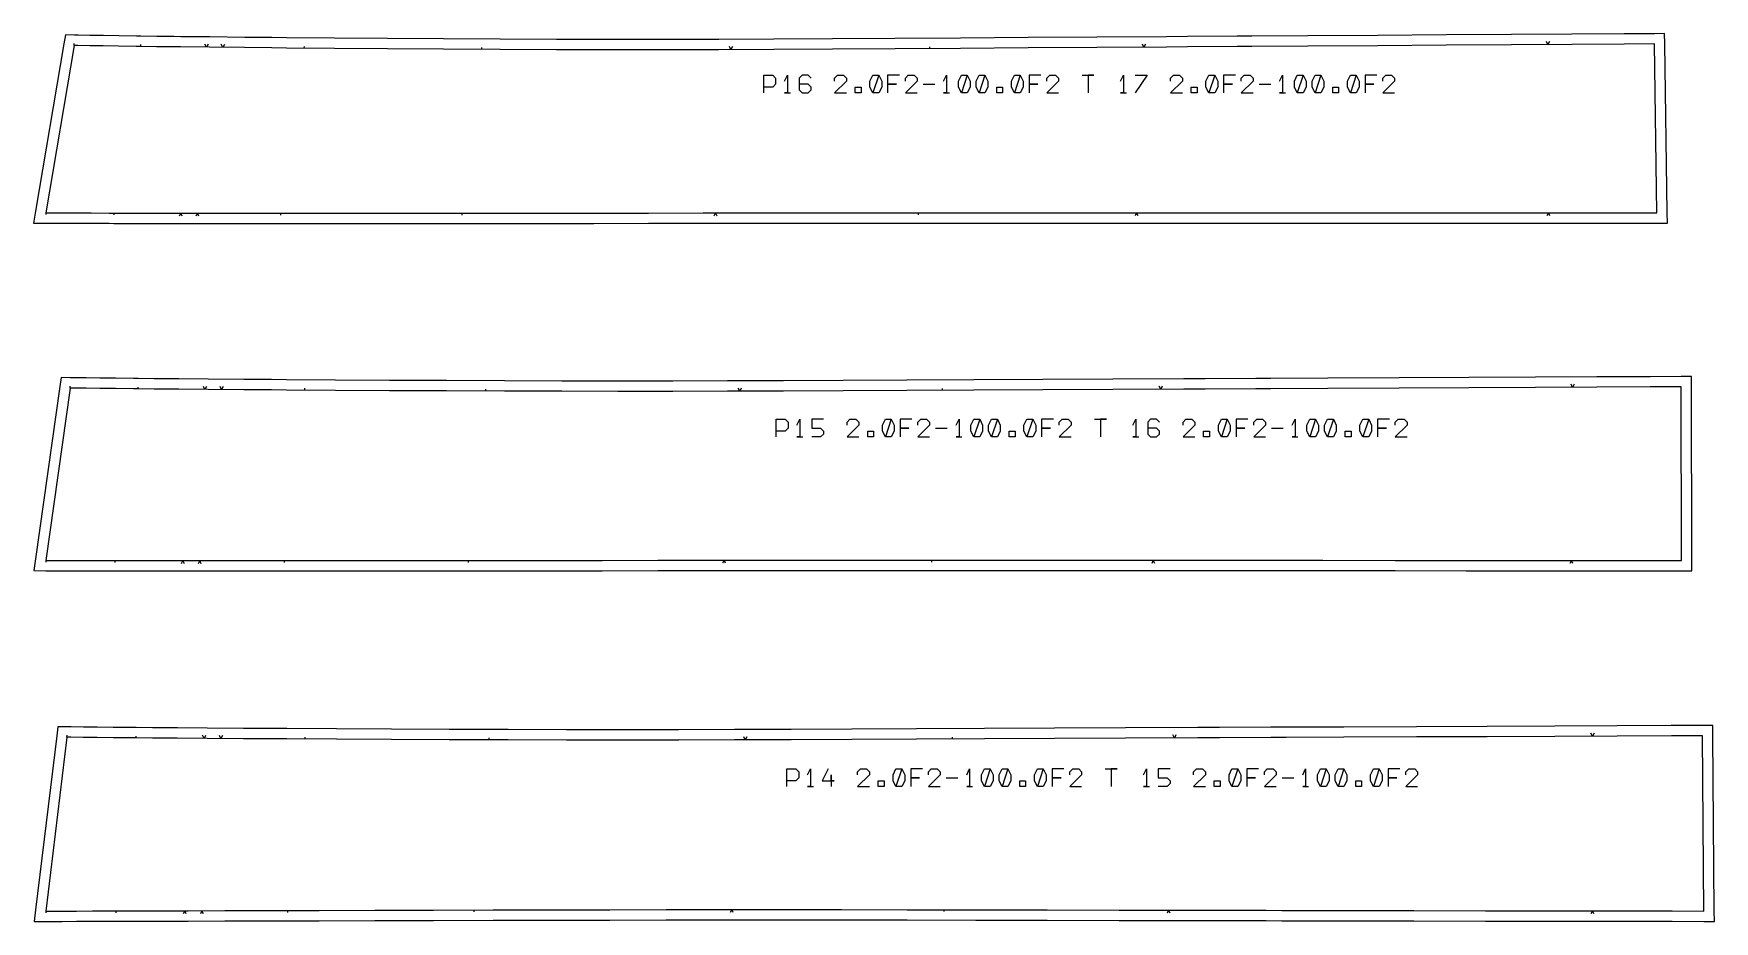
# Model space of a CAD drawing. Header units: metres. Extents: x -12 to 17699, y -154 to 17579.
# Drawn here: x 15972 to 17602, y 6793 to 7653 of the extents above; entities that cross this region are included whole.
import ezdxf

# ---------------------------------------------------------------- set-up
doc = ezdxf.new("R2010")
doc.units = ezdxf.units.M

msp = doc.modelspace()

# ---------------------------------------------------------------- linework, layer by layer
at = {"layer": 'Marge'}
for points in [[(15983.961, 7469.641), (15987.641, 7469.609), (15999.549, 7469.556), (16012.925, 7469.523), (16028.066, 7469.485), (16045.417, 7469.431), (16049.96, 7469.419), (16065.567, 7469.378), (16082.576, 7469.352), (16089.37, 7469.341), (16117.971, 7469.313), (16152.61, 7469.279), (16179.428, 7469.215), (16193.946, 7469.202), (16241.44, 7469.179), (16293.802, 7469.177), (16349.086, 7469.197), (16405.28, 7469.237), (16460.897, 7469.294), (16515.18, 7469.364), (16568.366, 7469.44), (16621.322, 7469.511), (16675.666, 7469.565), (16733.501, 7469.594), (16795.381, 7469.609), (16860.165, 7469.609), (16927.067, 7469.598), (16994.959, 7469.59), (17063.819, 7469.593), (17084.517, 7469.595), (17133.519, 7469.6), (17148.11, 7469.6), (17203.335, 7469.606), (17272.613, 7469.608), (17340.192, 7469.609), (17404.734, 7469.617), (17464.214, 7469.629), (17516.022, 7469.637), (17545.869, 7469.641), (17556.016, 7469.642), (17555.867, 7479.788), (17553.464, 7643.428), (17553.318, 7653.342), (17543.402, 7653.281), (17514.125, 7653.098), (17463.305, 7652.785), (17404.959, 7652.43), (17341.647, 7652.038), (17275.358, 7651.616), (17207.401, 7651.185), (17153.23, 7650.848), (17138.919, 7650.757), (17090.851, 7650.46), (17070.547, 7650.335), (17003, 7649.913), (16936.402, 7649.477), (16870.778, 7649.044), (16807.232, 7648.643), (16746.535, 7648.282), (16689.811, 7647.978), (16636.519, 7647.759), (16584.593, 7647.645), (16532.443, 7647.632), (16479.216, 7647.726), (16424.68, 7647.917), (16369.577, 7648.192), (16315.369, 7648.539), (16264.026, 7648.934), (16217.458, 7649.357), (16203.217, 7649.502), (16176.905, 7649.729), (16142.931, 7650.084), (16114.897, 7650.377), (16108.233, 7650.457), (16091.586, 7650.655), (16076.28, 7650.875), (16071.839, 7650.939), (16054.802, 7651.203), (16039.951, 7651.413), (16026.892, 7651.596), (16015.334, 7651.806), (16011.726, 7651.9), (16003.052, 7652.125), (16001.606, 7643.569), (15974.188, 7481.306), (15972.234, 7469.743)], [(15983.985, 7132.659), (15987.721, 7132.635), (15999.802, 7132.6), (16013.378, 7132.582), (16028.749, 7132.561), (16046.367, 7132.528), (16050.978, 7132.522), (16066.823, 7132.499), (16084.089, 7132.488), (16090.987, 7132.484), (16120.023, 7132.478), (16155.19, 7132.471), (16182.418, 7132.427), (16197.158, 7132.425), (16245.375, 7132.434), (16298.535, 7132.462), (16354.661, 7132.507), (16411.711, 7132.567), (16468.175, 7132.638), (16523.286, 7132.714), (16577.281, 7132.79), (16631.044, 7132.853), (16686.216, 7132.893), (16744.933, 7132.904), (16807.757, 7132.897), (16873.529, 7132.875), (16941.451, 7132.838), (17010.38, 7132.805), (17080.29, 7132.784), (17101.304, 7132.778), (17151.054, 7132.766), (17165.867, 7132.761), (17221.935, 7132.747), (17292.27, 7132.724), (17360.88, 7132.7), (17426.406, 7132.685), (17486.795, 7132.676), (17539.393, 7132.666), (17569.695, 7132.659), (17579.719, 7132.657), (17579.697, 7142.681), (17579.327, 7310.938), (17579.305, 7320.963), (17569.28, 7320.916), (17539.434, 7320.776), (17487.627, 7320.534), (17428.147, 7320.259), (17363.606, 7319.957), (17296.029, 7319.631), (17226.752, 7319.299), (17171.529, 7319.038), (17156.939, 7318.968), (17107.937, 7318.736), (17087.239, 7318.639), (17018.381, 7318.31), (16950.49, 7317.974), (16883.59, 7317.639), (16818.808, 7317.327), (16756.93, 7317.045), (16699.1, 7316.805), (16644.767, 7316.627), (16591.826, 7316.528), (16538.657, 7316.506), (16484.39, 7316.567), (16428.788, 7316.704), (16372.61, 7316.907), (16317.342, 7317.168), (16264.996, 7317.47), (16217.516, 7317.795), (16202.999, 7317.907), (16176.173, 7318.073), (16141.536, 7318.348), (16112.953, 7318.575), (16106.159, 7318.637), (16089.181, 7318.791), (16073.576, 7318.965), (16069.046, 7319.015), (16051.68, 7319.223), (16036.539, 7319.389), (16023.215, 7319.533), (16011.415, 7319.699), (16007.737, 7319.775), (15998.864, 7319.957), (15997.629, 7311.168), (15974.146, 7144.05), (15972.555, 7132.731)], [(15984.044, 6792.743), (15987.831, 6792.741), (16000.064, 6792.76), (16013.819, 6792.791), (16029.403, 6792.825), (16047.267, 6792.861), (16051.94, 6792.871), (16068.004, 6792.906), (16085.503, 6792.95), (16092.496, 6792.968), (16121.931, 6793.045), (16157.583, 6793.139), (16185.188, 6793.17), (16200.131, 6793.21), (16249.011, 6793.342), (16302.902, 6793.49), (16359.799, 6793.645), (16417.633, 6793.798), (16474.873, 6793.941), (16530.739, 6794.065), (16585.474, 6794.159), (16639.972, 6794.213), (16695.898, 6794.213), (16755.419, 6794.16), (16819.105, 6794.071), (16885.78, 6793.956), (16954.635, 6793.817), (17024.511, 6793.68), (17095.383, 6793.562), (17116.687, 6793.528), (17167.12, 6793.447), (17182.137, 6793.421), (17238.975, 6793.327), (17310.277, 6793.202), (17379.83, 6793.078), (17446.258, 6792.971), (17507.476, 6792.879), (17560.797, 6792.794), (17591.516, 6792.743), (17601.611, 6792.727), (17601.532, 6802.822), (17600.196, 6972.778), (17600.118, 6982.743), (17590.153, 6982.699), (17559.851, 6982.566), (17507.253, 6982.336), (17446.866, 6982.076), (17381.34, 6981.788), (17312.732, 6981.479), (17242.398, 6981.163), (17186.332, 6980.915), (17171.519, 6980.848), (17121.77, 6980.628), (17100.756, 6980.536), (17030.847, 6980.224), (16961.92, 6979.903), (16893.999, 6979.585), (16828.228, 6979.288), (16765.406, 6979.02), (16706.692, 6978.791), (16651.529, 6978.621), (16597.778, 6978.522), (16543.796, 6978.494), (16488.699, 6978.539), (16432.247, 6978.652), (16375.21, 6978.824), (16319.097, 6979.048), (16265.95, 6979.307), (16217.745, 6979.588), (16203.006, 6979.685), (16175.771, 6979.822), (16140.605, 6980.06), (16111.584, 6980.257), (16104.686, 6980.311), (16087.446, 6980.445), (16071.603, 6980.596), (16067.002, 6980.64), (16049.372, 6980.821), (16034, 6980.964), (16020.468, 6981.09), (16008.478, 6981.235), (16004.743, 6981.301), (15995.729, 6981.46), (15994.64, 6972.511), (15974.122, 6803.951), (15972.758, 6792.748)]]:
    msp.add_lwpolyline(points, close=True, dxfattribs=at)
at = {"layer": 'Patron'}
for points in [[(15984.048, 7479.64), (15987.728, 7479.608), (15999.593, 7479.556), (16012.95, 7479.523), (16028.091, 7479.485), (16045.448, 7479.431), (16049.987, 7479.419), (16065.593, 7479.378), (16082.591, 7479.352), (16089.385, 7479.341), (16117.981, 7479.313), (16152.62, 7479.279), (16179.452, 7479.215), (16193.955, 7479.202), (16241.444, 7479.179), (16293.803, 7479.177), (16349.082, 7479.197), (16405.273, 7479.237), (16460.886, 7479.294), (16515.167, 7479.364), (16568.352, 7479.44), (16621.308, 7479.511), (16675.656, 7479.565), (16733.496, 7479.594), (16795.379, 7479.609), (16860.165, 7479.609), (16927.068, 7479.598), (16994.961, 7479.59), (17063.818, 7479.593), (17084.516, 7479.595), (17133.518, 7479.6), (17148.11, 7479.6), (17203.334, 7479.606), (17272.613, 7479.608), (17340.192, 7479.609), (17404.732, 7479.617), (17464.212, 7479.629), (17516.02, 7479.637), (17545.868, 7479.641), (17543.465, 7643.281), (17514.187, 7643.098), (17463.366, 7642.785), (17405.021, 7642.43), (17341.711, 7642.039), (17275.421, 7641.616), (17207.464, 7641.185), (17153.293, 7640.848), (17138.98, 7640.758), (17090.913, 7640.46), (17070.61, 7640.335), (17003.066, 7639.913), (16936.468, 7639.478), (16870.841, 7639.044), (16807.291, 7638.643), (16746.589, 7638.282), (16689.852, 7637.978), (16636.541, 7637.759), (16584.595, 7637.645), (16532.426, 7637.632), (16479.181, 7637.726), (16424.63, 7637.917), (16369.514, 7638.192), (16315.292, 7638.539), (16263.936, 7638.935), (16217.356, 7639.357), (16203.131, 7639.502), (16176.801, 7639.729), (16142.826, 7640.084), (16114.778, 7640.378), (16108.114, 7640.457), (16091.442, 7640.656), (16076.136, 7640.876), (16071.684, 7640.941), (16054.661, 7641.204), (16039.811, 7641.414), (16026.71, 7641.598), (16015.074, 7641.809), (16011.466, 7641.903)], [(15984.048, 7142.659), (15987.784, 7142.635), (15999.83, 7142.6), (16013.391, 7142.582), (16028.763, 7142.561), (16046.385, 7142.528), (16050.993, 7142.522), (16066.837, 7142.499), (16084.095, 7142.488), (16090.993, 7142.484), (16120.025, 7142.478), (16155.192, 7142.471), (16182.435, 7142.427), (16197.159, 7142.425), (16245.373, 7142.434), (16298.53, 7142.462), (16354.653, 7142.507), (16411.701, 7142.567), (16468.163, 7142.638), (16523.272, 7142.714), (16577.268, 7142.789), (16631.032, 7142.853), (16686.209, 7142.893), (16744.931, 7142.904), (16807.758, 7142.897), (16873.533, 7142.875), (16941.457, 7142.838), (17010.385, 7142.805), (17080.293, 7142.784), (17101.307, 7142.778), (17151.057, 7142.766), (17165.871, 7142.761), (17221.937, 7142.747), (17292.273, 7142.724), (17360.883, 7142.7), (17426.409, 7142.685), (17486.796, 7142.676), (17539.395, 7142.666), (17569.697, 7142.659), (17569.327, 7310.916), (17539.48, 7310.776), (17487.673, 7310.534), (17428.194, 7310.259), (17363.655, 7309.957), (17296.077, 7309.631), (17226.8, 7309.299), (17171.577, 7309.038), (17156.986, 7308.968), (17107.985, 7308.736), (17087.287, 7308.639), (17018.431, 7308.311), (16950.54, 7307.974), (16883.638, 7307.639), (16818.853, 7307.327), (16756.972, 7307.045), (16699.133, 7306.805), (16644.786, 7306.627), (16591.83, 7306.528), (16538.646, 7306.506), (16484.365, 7306.567), (16428.752, 7306.704), (16372.562, 7306.907), (16317.284, 7307.169), (16264.927, 7307.47), (16217.439, 7307.795), (16202.937, 7307.907), (16176.094, 7308.073), (16141.457, 7308.348), (16112.862, 7308.575), (16106.068, 7308.637), (16089.07, 7308.792), (16073.465, 7308.966), (16068.927, 7309.016), (16051.57, 7309.224), (16036.43, 7309.389), (16023.074, 7309.534), (16011.21, 7309.701), (16007.531, 7309.777)], [(15984.048, 6802.743), (15987.836, 6802.741), (16000.049, 6802.76), (16013.797, 6802.791), (16029.381, 6802.825), (16047.247, 6802.861), (16051.919, 6802.871), (16067.982, 6802.906), (16085.478, 6802.95), (16092.471, 6802.968), (16121.904, 6803.045), (16157.557, 6803.139), (16185.177, 6803.17), (16200.104, 6803.21), (16248.984, 6803.342), (16302.875, 6803.49), (16359.772, 6803.645), (16417.607, 6803.798), (16474.848, 6803.941), (16530.717, 6804.065), (16585.457, 6804.159), (16639.962, 6804.213), (16695.898, 6804.213), (16755.428, 6804.16), (16819.119, 6804.071), (16885.797, 6803.956), (16954.655, 6803.817), (17024.531, 6803.68), (17095.4, 6803.562), (17116.703, 6803.528), (17167.137, 6803.447), (17182.154, 6803.421), (17238.991, 6803.327), (17310.295, 6803.202), (17379.848, 6803.078), (17446.274, 6802.971), (17507.491, 6802.879), (17560.813, 6802.794), (17591.532, 6802.743), (17590.197, 6972.699), (17559.894, 6972.566), (17507.296, 6972.336), (17446.91, 6972.076), (17381.385, 6971.788), (17312.777, 6971.479), (17242.442, 6971.163), (17186.377, 6970.915), (17171.563, 6970.848), (17121.814, 6970.629), (17100.8, 6970.536), (17030.894, 6970.224), (16961.967, 6969.903), (16894.044, 6969.585), (16828.271, 6969.288), (16765.445, 6969.02), (16706.723, 6968.791), (16651.547, 6968.621), (16597.783, 6968.522), (16543.787, 6968.494), (16488.679, 6968.539), (16432.217, 6968.652), (16375.17, 6968.824), (16319.048, 6969.048), (16265.892, 6969.307), (16217.679, 6969.588), (16202.955, 6969.685), (16175.703, 6969.822), (16140.537, 6970.06), (16111.506, 6970.257), (16104.608, 6970.311), (16087.351, 6970.445), (16071.507, 6970.597), (16066.9, 6970.64), (16049.278, 6970.821), (16033.907, 6970.965), (16020.347, 6971.091), (16008.302, 6971.237), (16004.567, 6971.303)]]:
    msp.add_lwpolyline(points, close=True, dxfattribs=at)
at = {"layer": 'Repers points'}
for p, q in [((16011.466, 7641.903), (16011.513, 7643.702)), ((16076.126, 7640.877), (16076.152, 7642.676)), ((16234.665, 7639.2), (16234.681, 7641)), ((16406.877, 7638.006), (16406.886, 7639.806)), ((16840.956, 7638.855), (16840.945, 7640.655)), ((15984.048, 7479.64), (15984.033, 7477.84)), ((16049.98, 7479.419), (16049.975, 7477.619)), ((16211.622, 7479.193), (16211.621, 7477.393)), ((16387.198, 7479.224), (16387.199, 7477.424)), ((16829.736, 7479.609), (16829.736, 7477.809)), ((16007.531, 7309.777), (16007.568, 7311.577)), ((16073.458, 7308.966), (16073.478, 7310.766)), ((16235.095, 7307.675), (16235.107, 7309.474)), ((16410.669, 7306.769), (16410.675, 7308.569)), ((16853.204, 7307.493), (16853.196, 7309.293)), ((15984.048, 7142.659), (15984.037, 7140.859)), ((16050.988, 7142.522), (16050.985, 7140.722)), ((16215.1, 7142.429), (16215.101, 7140.629)), ((16393.36, 7142.548), (16393.362, 7140.748)), ((16842.661, 7142.885), (16842.66, 7141.085)), ((16004.567, 6971.303), (16004.598, 6973.102)), ((16071.502, 6970.597), (16071.519, 6972.397)), ((16235.611, 6969.484), (16235.621, 6971.284)), ((16413.869, 6968.707), (16413.874, 6970.507)), ((16863.168, 6969.446), (16863.16, 6971.246)), ((15984.048, 6802.743), (15984.048, 6800.943)), ((16051.915, 6802.871), (16051.919, 6801.071)), ((16218.301, 6803.259), (16218.306, 6801.459)), ((16399.027, 6803.749), (16399.032, 6801.949)), ((16854.53, 6804.01), (16854.527, 6802.21))]:
    msp.add_line(p, q, dxfattribs=at)
at = {"layer": 'Repers suspente'}
for p, q in [((16139.799, 7640.116), (16138.33, 7643.132)), ((16141.33, 7643.1), (16139.799, 7640.116)), ((16155.63, 7639.951), (16154.161, 7642.966)), ((16157.161, 7642.935), (16155.63, 7639.951)), ((17048.654, 7640.198), (17047.136, 7643.188)), ((17050.136, 7643.207), (17048.654, 7640.198)), ((17440.273, 7642.644), (17438.755, 7645.635)), ((17441.755, 7645.653), (17440.273, 7642.644)), ((16648.23, 7637.807), (16646.718, 7640.801)), ((16649.718, 7640.814), (16648.23, 7637.807)), ((16114.9, 7479.316), (16113.397, 7476.318)), ((16116.397, 7476.315), (16114.9, 7479.316)), ((16131.041, 7479.3), (16129.538, 7476.302)), ((16132.538, 7476.299), (16131.041, 7479.3)), ((16633.256, 7479.523), (16631.759, 7476.522)), ((16634.759, 7476.524), (16633.256, 7479.523)), ((17041.479, 7479.592), (17039.979, 7476.592)), ((17042.979, 7476.592), (17041.479, 7479.592)), ((17440.725, 7479.624), (17439.226, 7476.624)), ((17442.226, 7476.624), (17440.725, 7479.624)), ((16138.375, 7308.372), (16136.899, 7311.384)), ((16139.899, 7311.36), (16138.375, 7308.372)), ((16154.516, 7308.244), (16153.04, 7311.256)), ((16156.04, 7311.232), (16154.516, 7308.244)), ((16656.727, 7306.666), (16655.217, 7309.661)), ((16658.217, 7309.671), (16656.727, 7306.666)), ((17064.945, 7308.532), (17063.431, 7311.525)), ((17066.431, 7311.539), (17064.945, 7308.532)), ((17464.187, 7310.426), (17462.673, 7313.419)), ((17465.673, 7313.433), (17464.187, 7310.426)), ((16116.9, 7142.479), (16115.399, 7139.479)), ((16118.399, 7139.478), (16116.9, 7142.479)), ((16133.288, 7142.475), (16131.787, 7139.476)), ((16134.787, 7139.475), (16133.288, 7142.475)), ((16641.577, 7142.861), (16640.079, 7139.86)), ((16643.079, 7139.862), (16641.577, 7142.861)), ((17057.64, 7142.791), (17056.139, 7139.791)), ((17059.139, 7139.79), (17057.64, 7142.791)), ((17462.987, 7142.68), (17461.487, 7139.68)), ((17464.487, 7139.68), (17462.987, 7142.68)), ((17483.488, 6972.234), (17481.975, 6975.227)), ((17484.975, 6975.24), (17483.488, 6972.234)), ((16137.412, 6970.082), (16135.933, 6973.092)), ((16138.933, 6973.071), (16137.412, 6970.082)), ((16153.8, 6969.971), (16152.32, 6972.981)), ((16155.32, 6972.96), (16153.8, 6969.971)), ((16662.086, 6968.654), (16660.577, 6971.649)), ((16663.577, 6971.658), (16662.086, 6968.654)), ((17078.145, 6970.435), (17076.631, 6973.428)), ((17079.631, 6973.441), (17078.145, 6970.435)), ((16118.741, 6803.037), (16117.249, 6800.033)), ((16120.249, 6800.041), (16118.741, 6803.037)), ((16135.356, 6803.08), (16133.863, 6800.076)), ((16136.863, 6800.084), (16135.356, 6803.08)), ((16649.051, 6804.213), (16647.551, 6801.213)), ((16650.551, 6801.213), (16649.051, 6804.213)), ((17072.473, 6803.6), (17070.968, 6800.603)), ((17073.968, 6800.598), (17072.473, 6803.6)), ((17483.407, 6802.915), (17481.902, 6799.917)), ((17484.902, 6799.913), (17483.407, 6802.915))]:
    msp.add_line(p, q, dxfattribs=at)
at = {"layer": 'Text'}
for p, q in [((16680.158, 7595.875), (16680.158, 7613.018)), ((16680.158, 7613.018), (16688.729, 7613.018)), ((16688.729, 7613.018), (16691.586, 7610.16)), ((16691.586, 7610.16), (16691.586, 7604.446)), ((16700.158, 7607.303), (16703.015, 7613.018)), ((16703.015, 7613.018), (16703.015, 7595.875)), ((16717.3, 7613.018), (16714.443, 7610.16)), ((16714.443, 7610.16), (16714.443, 7598.732)), ((16723.015, 7613.018), (16717.3, 7613.018)), ((16725.872, 7610.16), (16723.015, 7613.018)), ((16748.729, 7610.16), (16751.586, 7613.018)), ((16748.729, 7607.303), (16748.729, 7610.16)), ((16751.586, 7613.018), (16757.3, 7613.018)), ((16757.3, 7613.018), (16760.158, 7610.16)), ((16760.158, 7610.16), (16760.158, 7607.303)), ((16783.015, 7607.303), (16785.872, 7613.018)), ((16785.872, 7613.018), (16791.586, 7613.018)), ((16791.586, 7613.018), (16785.872, 7595.875)), ((16791.586, 7613.018), (16794.443, 7607.303)), ((16811.586, 7613.018), (16800.158, 7613.018)), ((16800.158, 7613.018), (16800.158, 7604.446)), ((16817.3, 7610.16), (16820.158, 7613.018)), ((16817.3, 7607.303), (16817.3, 7610.16)), ((16820.158, 7613.018), (16825.872, 7613.018)), ((16825.872, 7613.018), (16828.729, 7610.16)), ((16828.729, 7610.16), (16828.729, 7607.303)), ((16854.443, 7607.303), (16857.3, 7613.018)), ((16857.3, 7613.018), (16857.3, 7595.875)), ((16868.729, 7607.303), (16871.586, 7613.018)), ((16871.586, 7613.018), (16877.3, 7613.018)), ((16877.3, 7613.018), (16871.586, 7595.875)), ((16877.3, 7613.018), (16880.158, 7607.303)), ((16885.872, 7607.303), (16888.729, 7613.018)), ((16888.729, 7613.018), (16894.443, 7613.018)), ((16894.443, 7613.018), (16888.729, 7595.875)), ((16894.443, 7613.018), (16897.3, 7607.303)), ((16920.158, 7607.303), (16923.015, 7613.018)), ((16923.015, 7613.018), (16928.729, 7613.018)), ((16928.729, 7613.018), (16923.015, 7595.875)), ((16928.729, 7613.018), (16931.586, 7607.303)), ((16948.729, 7613.018), (16937.3, 7613.018)), ((16937.3, 7613.018), (16937.3, 7604.446)), ((16954.443, 7610.16), (16957.3, 7613.018)), ((16954.443, 7607.303), (16954.443, 7610.16)), ((16957.3, 7613.018), (16963.015, 7613.018)), ((16963.015, 7613.018), (16965.872, 7610.16)), ((16965.872, 7610.16), (16965.872, 7607.303)), ((16988.729, 7613.018), (17000.158, 7613.018)), ((17000.158, 7613.018), (16994.443, 7613.018)), ((16994.443, 7613.018), (16994.443, 7595.875)), ((17025.872, 7607.303), (17028.729, 7613.018)), ((17028.729, 7613.018), (17028.729, 7595.875)), ((17040.158, 7613.018), (17051.586, 7613.018)), ((17051.586, 7613.018), (17040.158, 7595.875)), ((17074.443, 7610.16), (17077.3, 7613.018)), ((17074.443, 7607.303), (17074.443, 7610.16)), ((17077.3, 7613.018), (17083.015, 7613.018)), ((17083.015, 7613.018), (17085.872, 7610.16)), ((17085.872, 7610.16), (17085.872, 7607.303)), ((17108.729, 7607.303), (17111.586, 7613.018)), ((17111.586, 7613.018), (17117.3, 7613.018)), ((17117.3, 7613.018), (17111.586, 7595.875)), ((17117.3, 7613.018), (17120.158, 7607.303)), ((17137.3, 7613.018), (17125.872, 7613.018)), ((17125.872, 7613.018), (17125.872, 7604.446)), ((17143.015, 7610.16), (17145.872, 7613.018)), ((17143.015, 7607.303), (17143.015, 7610.16)), ((17145.872, 7613.018), (17151.586, 7613.018)), ((17151.586, 7613.018), (17154.443, 7610.16)), ((17154.443, 7610.16), (17154.443, 7607.303)), ((17180.158, 7607.303), (17183.015, 7613.018)), ((17183.015, 7613.018), (17183.015, 7595.875)), ((17194.443, 7607.303), (17197.3, 7613.018)), ((17197.3, 7613.018), (17203.015, 7613.018)), ((17203.015, 7613.018), (17197.3, 7595.875)), ((17203.015, 7613.018), (17205.872, 7607.303)), ((17211.586, 7607.303), (17214.443, 7613.018)), ((17214.443, 7613.018), (17220.158, 7613.018)), ((17220.158, 7613.018), (17214.443, 7595.875)), ((17220.158, 7613.018), (17223.015, 7607.303)), ((17245.872, 7607.303), (17248.729, 7613.018)), ((17248.729, 7613.018), (17254.443, 7613.018)), ((17254.443, 7613.018), (17248.729, 7595.875)), ((17254.443, 7613.018), (17257.3, 7607.303)), ((17274.443, 7613.018), (17263.015, 7613.018)), ((17263.015, 7613.018), (17263.015, 7604.446)), ((17280.158, 7610.16), (17283.015, 7613.018)), ((17280.158, 7607.303), (17280.158, 7610.16)), ((17283.015, 7613.018), (17288.729, 7613.018)), ((17288.729, 7613.018), (17291.586, 7610.16)), ((17291.586, 7610.16), (17291.586, 7607.303)), ((16688.729, 7601.589), (16680.158, 7601.589)), ((16691.586, 7604.446), (16688.729, 7601.589)), ((16703.015, 7595.875), (16700.158, 7595.875)), ((16700.158, 7595.875), (16705.872, 7595.875)), ((16723.015, 7604.446), (16714.443, 7604.446)), ((16714.443, 7598.732), (16717.3, 7595.875)), ((16717.3, 7595.875), (16723.015, 7595.875)), ((16725.872, 7601.589), (16723.015, 7604.446)), ((16723.015, 7595.875), (16725.872, 7598.732)), ((16725.872, 7598.732), (16725.872, 7601.589)), ((16760.158, 7607.303), (16748.729, 7595.875)), ((16748.729, 7595.875), (16760.158, 7595.875)), ((16768.729, 7601.589), (16774.443, 7601.589)), ((16768.729, 7595.875), (16768.729, 7601.589)), ((16774.443, 7595.875), (16768.729, 7595.875)), ((16774.443, 7601.589), (16774.443, 7595.875)), ((16783.015, 7601.589), (16783.015, 7607.303)), ((16785.872, 7595.875), (16783.015, 7601.589)), ((16791.586, 7595.875), (16785.872, 7595.875)), ((16794.443, 7601.589), (16791.586, 7595.875)), ((16794.443, 7607.303), (16794.443, 7601.589)), ((16800.158, 7604.446), (16808.729, 7604.446)), ((16808.729, 7604.446), (16800.158, 7604.446)), ((16800.158, 7604.446), (16800.158, 7595.875)), ((16828.729, 7607.303), (16817.3, 7595.875)), ((16817.3, 7595.875), (16828.729, 7595.875)), ((16834.443, 7604.446), (16845.872, 7604.446)), ((16857.3, 7595.875), (16854.443, 7595.875)), ((16854.443, 7595.875), (16860.158, 7595.875)), ((16868.729, 7601.589), (16868.729, 7607.303)), ((16871.586, 7595.875), (16868.729, 7601.589)), ((16877.3, 7595.875), (16871.586, 7595.875)), ((16880.158, 7601.589), (16877.3, 7595.875)), ((16880.158, 7607.303), (16880.158, 7601.589)), ((16885.872, 7601.589), (16885.872, 7607.303)), ((16888.729, 7595.875), (16885.872, 7601.589)), ((16894.443, 7595.875), (16888.729, 7595.875)), ((16897.3, 7601.589), (16894.443, 7595.875)), ((16897.3, 7607.303), (16897.3, 7601.589)), ((16905.872, 7601.589), (16911.586, 7601.589)), ((16905.872, 7595.875), (16905.872, 7601.589)), ((16911.586, 7595.875), (16905.872, 7595.875)), ((16911.586, 7601.589), (16911.586, 7595.875)), ((16920.158, 7601.589), (16920.158, 7607.303)), ((16923.015, 7595.875), (16920.158, 7601.589)), ((16928.729, 7595.875), (16923.015, 7595.875)), ((16931.586, 7601.589), (16928.729, 7595.875)), ((16931.586, 7607.303), (16931.586, 7601.589)), ((16937.3, 7604.446), (16945.872, 7604.446)), ((16945.872, 7604.446), (16937.3, 7604.446)), ((16937.3, 7604.446), (16937.3, 7595.875)), ((16965.872, 7607.303), (16954.443, 7595.875)), ((16954.443, 7595.875), (16965.872, 7595.875)), ((17028.729, 7595.875), (17025.872, 7595.875)), ((17025.872, 7595.875), (17031.586, 7595.875)), ((17085.872, 7607.303), (17074.443, 7595.875)), ((17074.443, 7595.875), (17085.872, 7595.875)), ((17094.443, 7601.589), (17100.158, 7601.589)), ((17094.443, 7595.875), (17094.443, 7601.589)), ((17100.158, 7595.875), (17094.443, 7595.875)), ((17100.158, 7601.589), (17100.158, 7595.875)), ((17108.729, 7601.589), (17108.729, 7607.303)), ((17111.586, 7595.875), (17108.729, 7601.589)), ((17117.3, 7595.875), (17111.586, 7595.875)), ((17120.158, 7601.589), (17117.3, 7595.875)), ((17120.158, 7607.303), (17120.158, 7601.589)), ((17125.872, 7604.446), (17134.443, 7604.446)), ((17134.443, 7604.446), (17125.872, 7604.446)), ((17125.872, 7604.446), (17125.872, 7595.875)), ((17154.443, 7607.303), (17143.015, 7595.875)), ((17143.015, 7595.875), (17154.443, 7595.875)), ((17160.158, 7604.446), (17171.586, 7604.446)), ((17183.015, 7595.875), (17180.158, 7595.875)), ((17180.158, 7595.875), (17185.872, 7595.875)), ((17194.443, 7601.589), (17194.443, 7607.303)), ((17197.3, 7595.875), (17194.443, 7601.589)), ((17203.015, 7595.875), (17197.3, 7595.875)), ((17205.872, 7601.589), (17203.015, 7595.875)), ((17205.872, 7607.303), (17205.872, 7601.589)), ((17211.586, 7601.589), (17211.586, 7607.303)), ((17214.443, 7595.875), (17211.586, 7601.589)), ((17220.158, 7595.875), (17214.443, 7595.875)), ((17223.015, 7601.589), (17220.158, 7595.875)), ((17223.015, 7607.303), (17223.015, 7601.589)), ((17231.586, 7601.589), (17237.3, 7601.589)), ((17231.586, 7595.875), (17231.586, 7601.589)), ((17237.3, 7595.875), (17231.586, 7595.875)), ((17237.3, 7601.589), (17237.3, 7595.875)), ((17245.872, 7601.589), (17245.872, 7607.303)), ((17248.729, 7595.875), (17245.872, 7601.589)), ((17254.443, 7595.875), (17248.729, 7595.875)), ((17257.3, 7601.589), (17254.443, 7595.875)), ((17257.3, 7607.303), (17257.3, 7601.589)), ((17263.015, 7604.446), (17271.586, 7604.446)), ((17271.586, 7604.446), (17263.015, 7604.446)), ((17263.015, 7604.446), (17263.015, 7595.875)), ((17291.586, 7607.303), (17280.158, 7595.875)), ((17280.158, 7595.875), (17291.586, 7595.875)), ((16692.224, 7262.328), (16692.224, 7279.471)), ((16692.224, 7279.471), (16700.795, 7279.471)), ((16700.795, 7268.042), (16692.224, 7268.042)), ((16700.795, 7279.471), (16703.652, 7276.613)), ((16703.652, 7270.899), (16700.795, 7268.042)), ((16703.652, 7276.613), (16703.652, 7270.899)), ((16712.224, 7273.756), (16715.081, 7279.471)), ((16715.081, 7279.471), (16715.081, 7262.328)), ((16737.938, 7279.471), (16726.509, 7279.471)), ((16726.509, 7279.471), (16726.509, 7270.899)), ((16726.509, 7270.899), (16735.081, 7270.899)), ((16735.081, 7270.899), (16737.938, 7268.042)), ((16737.938, 7268.042), (16737.938, 7265.185)), ((16760.795, 7276.613), (16763.652, 7279.471)), ((16760.795, 7273.756), (16760.795, 7276.613)), ((16772.224, 7273.756), (16760.795, 7262.328)), ((16763.652, 7279.471), (16769.366, 7279.471)), ((16769.366, 7279.471), (16772.224, 7276.613)), ((16772.224, 7276.613), (16772.224, 7273.756)), ((16780.795, 7268.042), (16786.509, 7268.042)), ((16780.795, 7262.328), (16780.795, 7268.042)), ((16786.509, 7268.042), (16786.509, 7262.328)), ((16795.081, 7273.756), (16797.938, 7279.471)), ((16795.081, 7268.042), (16795.081, 7273.756)), ((16797.938, 7262.328), (16795.081, 7268.042)), ((16797.938, 7279.471), (16803.652, 7279.471)), ((16803.652, 7279.471), (16797.938, 7262.328)), ((16803.652, 7279.471), (16806.509, 7273.756)), ((16806.509, 7268.042), (16803.652, 7262.328)), ((16806.509, 7273.756), (16806.509, 7268.042)), ((16823.652, 7279.471), (16812.224, 7279.471)), ((16812.224, 7279.471), (16812.224, 7270.899)), ((16812.224, 7270.899), (16820.795, 7270.899)), ((16820.795, 7270.899), (16812.224, 7270.899)), ((16812.224, 7270.899), (16812.224, 7262.328)), ((16829.366, 7276.613), (16832.224, 7279.471)), ((16829.366, 7273.756), (16829.366, 7276.613)), ((16840.795, 7273.756), (16829.366, 7262.328)), ((16832.224, 7279.471), (16837.938, 7279.471)), ((16837.938, 7279.471), (16840.795, 7276.613)), ((16840.795, 7276.613), (16840.795, 7273.756)), ((16846.509, 7270.899), (16857.938, 7270.899)), ((16866.509, 7273.756), (16869.366, 7279.471)), ((16869.366, 7279.471), (16869.366, 7262.328)), ((16880.795, 7273.756), (16883.652, 7279.471)), ((16880.795, 7268.042), (16880.795, 7273.756)), ((16883.652, 7262.328), (16880.795, 7268.042)), ((16883.652, 7279.471), (16889.366, 7279.471)), ((16889.366, 7279.471), (16883.652, 7262.328)), ((16889.366, 7279.471), (16892.224, 7273.756)), ((16892.224, 7268.042), (16889.366, 7262.328)), ((16892.224, 7273.756), (16892.224, 7268.042)), ((16897.938, 7273.756), (16900.795, 7279.471)), ((16897.938, 7268.042), (16897.938, 7273.756)), ((16900.795, 7262.328), (16897.938, 7268.042)), ((16900.795, 7279.471), (16906.509, 7279.471)), ((16906.509, 7279.471), (16900.795, 7262.328)), ((16906.509, 7279.471), (16909.366, 7273.756)), ((16909.366, 7268.042), (16906.509, 7262.328)), ((16909.366, 7273.756), (16909.366, 7268.042)), ((16917.938, 7268.042), (16923.652, 7268.042)), ((16917.938, 7262.328), (16917.938, 7268.042)), ((16923.652, 7268.042), (16923.652, 7262.328)), ((16932.224, 7273.756), (16935.081, 7279.471)), ((16932.224, 7268.042), (16932.224, 7273.756)), ((16935.081, 7262.328), (16932.224, 7268.042)), ((16935.081, 7279.471), (16940.795, 7279.471)), ((16940.795, 7279.471), (16935.081, 7262.328)), ((16940.795, 7279.471), (16943.652, 7273.756)), ((16943.652, 7268.042), (16940.795, 7262.328)), ((16943.652, 7273.756), (16943.652, 7268.042)), ((16960.795, 7279.471), (16949.366, 7279.471)), ((16949.366, 7279.471), (16949.366, 7270.899)), ((16949.366, 7270.899), (16957.938, 7270.899)), ((16957.938, 7270.899), (16949.366, 7270.899)), ((16949.366, 7270.899), (16949.366, 7262.328)), ((16966.509, 7276.613), (16969.366, 7279.471)), ((16966.509, 7273.756), (16966.509, 7276.613)), ((16977.938, 7273.756), (16966.509, 7262.328)), ((16969.366, 7279.471), (16975.081, 7279.471)), ((16975.081, 7279.471), (16977.938, 7276.613)), ((16977.938, 7276.613), (16977.938, 7273.756)), ((17000.795, 7279.471), (17012.224, 7279.471)), ((17012.224, 7279.471), (17006.509, 7279.471)), ((17006.509, 7279.471), (17006.509, 7262.328)), ((17037.938, 7273.756), (17040.795, 7279.471)), ((17040.795, 7279.471), (17040.795, 7262.328)), ((17055.081, 7279.471), (17052.224, 7276.613)), ((17052.224, 7276.613), (17052.224, 7265.185)), ((17060.795, 7270.899), (17052.224, 7270.899)), ((17060.795, 7279.471), (17055.081, 7279.471)), ((17063.652, 7276.613), (17060.795, 7279.471)), ((17063.652, 7268.042), (17060.795, 7270.899)), ((17063.652, 7265.185), (17063.652, 7268.042)), ((17086.509, 7276.613), (17089.366, 7279.471)), ((17086.509, 7273.756), (17086.509, 7276.613)), ((17097.938, 7273.756), (17086.509, 7262.328)), ((17089.366, 7279.471), (17095.081, 7279.471)), ((17095.081, 7279.471), (17097.938, 7276.613)), ((17097.938, 7276.613), (17097.938, 7273.756)), ((17106.509, 7268.042), (17112.224, 7268.042)), ((17106.509, 7262.328), (17106.509, 7268.042)), ((17112.224, 7268.042), (17112.224, 7262.328)), ((17120.795, 7273.756), (17123.652, 7279.471)), ((17120.795, 7268.042), (17120.795, 7273.756)), ((17123.652, 7262.328), (17120.795, 7268.042)), ((17123.652, 7279.471), (17129.366, 7279.471)), ((17129.366, 7279.471), (17123.652, 7262.328)), ((17129.366, 7279.471), (17132.224, 7273.756)), ((17132.224, 7268.042), (17129.366, 7262.328)), ((17132.224, 7273.756), (17132.224, 7268.042)), ((17149.366, 7279.471), (17137.938, 7279.471)), ((17137.938, 7279.471), (17137.938, 7270.899)), ((17137.938, 7270.899), (17146.509, 7270.899)), ((17146.509, 7270.899), (17137.938, 7270.899)), ((17137.938, 7270.899), (17137.938, 7262.328)), ((17155.081, 7276.613), (17157.938, 7279.471)), ((17155.081, 7273.756), (17155.081, 7276.613)), ((17166.509, 7273.756), (17155.081, 7262.328)), ((17157.938, 7279.471), (17163.652, 7279.471)), ((17163.652, 7279.471), (17166.509, 7276.613)), ((17166.509, 7276.613), (17166.509, 7273.756)), ((17172.224, 7270.899), (17183.652, 7270.899)), ((17192.224, 7273.756), (17195.081, 7279.471)), ((17195.081, 7279.471), (17195.081, 7262.328)), ((17206.509, 7273.756), (17209.366, 7279.471)), ((17206.509, 7268.042), (17206.509, 7273.756)), ((17209.366, 7262.328), (17206.509, 7268.042)), ((17209.366, 7279.471), (17215.081, 7279.471)), ((17215.081, 7279.471), (17209.366, 7262.328)), ((17215.081, 7279.471), (17217.938, 7273.756)), ((17217.938, 7268.042), (17215.081, 7262.328)), ((17217.938, 7273.756), (17217.938, 7268.042)), ((17223.652, 7273.756), (17226.509, 7279.471)), ((17223.652, 7268.042), (17223.652, 7273.756)), ((17226.509, 7262.328), (17223.652, 7268.042)), ((17226.509, 7279.471), (17232.224, 7279.471)), ((17232.224, 7279.471), (17226.509, 7262.328)), ((17232.224, 7279.471), (17235.081, 7273.756)), ((17235.081, 7268.042), (17232.224, 7262.328)), ((17235.081, 7273.756), (17235.081, 7268.042)), ((17243.652, 7268.042), (17249.366, 7268.042)), ((17243.652, 7262.328), (17243.652, 7268.042)), ((17249.366, 7268.042), (17249.366, 7262.328)), ((17257.938, 7273.756), (17260.795, 7279.471)), ((17257.938, 7268.042), (17257.938, 7273.756)), ((17260.795, 7262.328), (17257.938, 7268.042)), ((17260.795, 7279.471), (17266.509, 7279.471)), ((17266.509, 7279.471), (17260.795, 7262.328)), ((17266.509, 7279.471), (17269.366, 7273.756)), ((17269.366, 7268.042), (17266.509, 7262.328)), ((17269.366, 7273.756), (17269.366, 7268.042)), ((17286.509, 7279.471), (17275.081, 7279.471)), ((17275.081, 7279.471), (17275.081, 7270.899)), ((17275.081, 7270.899), (17283.652, 7270.899)), ((17283.652, 7270.899), (17275.081, 7270.899)), ((17275.081, 7270.899), (17275.081, 7262.328)), ((17292.224, 7276.613), (17295.081, 7279.471)), ((17292.224, 7273.756), (17292.224, 7276.613)), ((17303.652, 7273.756), (17292.224, 7262.328)), ((17295.081, 7279.471), (17300.795, 7279.471)), ((17300.795, 7279.471), (17303.652, 7276.613)), ((17303.652, 7276.613), (17303.652, 7273.756)), ((16715.081, 7262.328), (16712.224, 7262.328)), ((16712.224, 7262.328), (16717.938, 7262.328)), ((16735.081, 7262.328), (16726.509, 7262.328)), ((16737.938, 7265.185), (16735.081, 7262.328)), ((16760.795, 7262.328), (16772.224, 7262.328)), ((16786.509, 7262.328), (16780.795, 7262.328)), ((16803.652, 7262.328), (16797.938, 7262.328)), ((16829.366, 7262.328), (16840.795, 7262.328)), ((16869.366, 7262.328), (16866.509, 7262.328)), ((16866.509, 7262.328), (16872.224, 7262.328)), ((16889.366, 7262.328), (16883.652, 7262.328)), ((16906.509, 7262.328), (16900.795, 7262.328)), ((16923.652, 7262.328), (16917.938, 7262.328)), ((16940.795, 7262.328), (16935.081, 7262.328)), ((16966.509, 7262.328), (16977.938, 7262.328)), ((17040.795, 7262.328), (17037.938, 7262.328)), ((17037.938, 7262.328), (17043.652, 7262.328)), ((17052.224, 7265.185), (17055.081, 7262.328)), ((17055.081, 7262.328), (17060.795, 7262.328)), ((17060.795, 7262.328), (17063.652, 7265.185)), ((17086.509, 7262.328), (17097.938, 7262.328)), ((17112.224, 7262.328), (17106.509, 7262.328)), ((17129.366, 7262.328), (17123.652, 7262.328)), ((17155.081, 7262.328), (17166.509, 7262.328)), ((17195.081, 7262.328), (17192.224, 7262.328)), ((17192.224, 7262.328), (17197.938, 7262.328)), ((17215.081, 7262.328), (17209.366, 7262.328)), ((17232.224, 7262.328), (17226.509, 7262.328)), ((17249.366, 7262.328), (17243.652, 7262.328)), ((17266.509, 7262.328), (17260.795, 7262.328)), ((17292.224, 7262.328), (17303.652, 7262.328)), ((16702.499, 6923.382), (16702.499, 6940.525)), ((16702.499, 6940.525), (16711.071, 6940.525)), ((16711.071, 6929.097), (16702.499, 6929.097)), ((16711.071, 6940.525), (16713.928, 6937.668)), ((16713.928, 6931.954), (16711.071, 6929.097)), ((16713.928, 6937.668), (16713.928, 6931.954)), ((16722.499, 6934.811), (16725.356, 6940.525)), ((16725.356, 6940.525), (16725.356, 6923.382)), ((16742.499, 6940.525), (16736.785, 6929.097)), ((16736.785, 6929.097), (16748.213, 6929.097)), ((16745.356, 6929.097), (16745.356, 6934.811)), ((16745.356, 6934.811), (16745.356, 6923.382)), ((16748.213, 6929.097), (16745.356, 6929.097)), ((16771.071, 6937.668), (16773.928, 6940.525)), ((16771.071, 6934.811), (16771.071, 6937.668)), ((16782.499, 6934.811), (16771.071, 6923.382)), ((16773.928, 6940.525), (16779.642, 6940.525)), ((16779.642, 6940.525), (16782.499, 6937.668)), ((16782.499, 6937.668), (16782.499, 6934.811)), ((16791.071, 6929.097), (16796.785, 6929.097)), ((16791.071, 6923.382), (16791.071, 6929.097)), ((16796.785, 6929.097), (16796.785, 6923.382)), ((16805.356, 6934.811), (16808.213, 6940.525)), ((16805.356, 6929.097), (16805.356, 6934.811)), ((16808.213, 6923.382), (16805.356, 6929.097)), ((16808.213, 6940.525), (16813.928, 6940.525)), ((16813.928, 6940.525), (16808.213, 6923.382)), ((16813.928, 6940.525), (16816.785, 6934.811)), ((16816.785, 6929.097), (16813.928, 6923.382)), ((16816.785, 6934.811), (16816.785, 6929.097)), ((16833.928, 6940.525), (16822.499, 6940.525)), ((16822.499, 6940.525), (16822.499, 6931.954)), ((16822.499, 6931.954), (16831.071, 6931.954)), ((16831.071, 6931.954), (16822.499, 6931.954)), ((16822.499, 6931.954), (16822.499, 6923.382)), ((16839.642, 6937.668), (16842.499, 6940.525)), ((16839.642, 6934.811), (16839.642, 6937.668)), ((16851.071, 6934.811), (16839.642, 6923.382)), ((16842.499, 6940.525), (16848.213, 6940.525)), ((16848.213, 6940.525), (16851.071, 6937.668)), ((16851.071, 6937.668), (16851.071, 6934.811)), ((16856.785, 6931.954), (16868.213, 6931.954)), ((16876.785, 6934.811), (16879.642, 6940.525)), ((16879.642, 6940.525), (16879.642, 6923.382)), ((16891.071, 6934.811), (16893.928, 6940.525)), ((16891.071, 6929.097), (16891.071, 6934.811)), ((16893.928, 6923.382), (16891.071, 6929.097)), ((16893.928, 6940.525), (16899.642, 6940.525)), ((16899.642, 6940.525), (16893.928, 6923.382)), ((16899.642, 6940.525), (16902.499, 6934.811)), ((16902.499, 6929.097), (16899.642, 6923.382)), ((16902.499, 6934.811), (16902.499, 6929.097)), ((16908.213, 6934.811), (16911.071, 6940.525)), ((16908.213, 6929.097), (16908.213, 6934.811)), ((16911.071, 6923.382), (16908.213, 6929.097)), ((16911.071, 6940.525), (16916.785, 6940.525)), ((16916.785, 6940.525), (16911.071, 6923.382)), ((16916.785, 6940.525), (16919.642, 6934.811)), ((16919.642, 6929.097), (16916.785, 6923.382)), ((16919.642, 6934.811), (16919.642, 6929.097)), ((16928.213, 6929.097), (16933.928, 6929.097)), ((16928.213, 6923.382), (16928.213, 6929.097)), ((16933.928, 6929.097), (16933.928, 6923.382)), ((16942.499, 6934.811), (16945.356, 6940.525)), ((16942.499, 6929.097), (16942.499, 6934.811)), ((16945.356, 6923.382), (16942.499, 6929.097)), ((16945.356, 6940.525), (16951.071, 6940.525)), ((16951.071, 6940.525), (16945.356, 6923.382)), ((16951.071, 6940.525), (16953.928, 6934.811)), ((16953.928, 6929.097), (16951.071, 6923.382)), ((16953.928, 6934.811), (16953.928, 6929.097)), ((16971.071, 6940.525), (16959.642, 6940.525)), ((16959.642, 6940.525), (16959.642, 6931.954)), ((16959.642, 6931.954), (16968.213, 6931.954)), ((16968.213, 6931.954), (16959.642, 6931.954)), ((16959.642, 6931.954), (16959.642, 6923.382)), ((16976.785, 6937.668), (16979.642, 6940.525)), ((16976.785, 6934.811), (16976.785, 6937.668)), ((16988.213, 6934.811), (16976.785, 6923.382)), ((16979.642, 6940.525), (16985.356, 6940.525)), ((16985.356, 6940.525), (16988.213, 6937.668)), ((16988.213, 6937.668), (16988.213, 6934.811)), ((17011.071, 6940.525), (17022.499, 6940.525)), ((17022.499, 6940.525), (17016.785, 6940.525)), ((17016.785, 6940.525), (17016.785, 6923.382)), ((17048.213, 6934.811), (17051.071, 6940.525)), ((17051.071, 6940.525), (17051.071, 6923.382)), ((17073.928, 6940.525), (17062.499, 6940.525)), ((17062.499, 6940.525), (17062.499, 6931.954)), ((17062.499, 6931.954), (17071.071, 6931.954)), ((17071.071, 6931.954), (17073.928, 6929.097)), ((17073.928, 6926.24), (17071.071, 6923.382)), ((17073.928, 6929.097), (17073.928, 6926.24)), ((17096.785, 6937.668), (17099.642, 6940.525)), ((17096.785, 6934.811), (17096.785, 6937.668)), ((17108.213, 6934.811), (17096.785, 6923.382)), ((17099.642, 6940.525), (17105.356, 6940.525)), ((17105.356, 6940.525), (17108.213, 6937.668)), ((17108.213, 6937.668), (17108.213, 6934.811)), ((17116.785, 6929.097), (17122.499, 6929.097)), ((17116.785, 6923.382), (17116.785, 6929.097)), ((17122.499, 6929.097), (17122.499, 6923.382)), ((17131.071, 6934.811), (17133.928, 6940.525)), ((17131.071, 6929.097), (17131.071, 6934.811)), ((17133.928, 6923.382), (17131.071, 6929.097)), ((17133.928, 6940.525), (17139.642, 6940.525)), ((17139.642, 6940.525), (17133.928, 6923.382)), ((17139.642, 6940.525), (17142.499, 6934.811)), ((17142.499, 6929.097), (17139.642, 6923.382)), ((17142.499, 6934.811), (17142.499, 6929.097)), ((17159.642, 6940.525), (17148.213, 6940.525)), ((17148.213, 6940.525), (17148.213, 6931.954)), ((17148.213, 6931.954), (17156.785, 6931.954)), ((17156.785, 6931.954), (17148.213, 6931.954)), ((17148.213, 6931.954), (17148.213, 6923.382)), ((17165.356, 6937.668), (17168.213, 6940.525)), ((17165.356, 6934.811), (17165.356, 6937.668)), ((17176.785, 6934.811), (17165.356, 6923.382)), ((17168.213, 6940.525), (17173.928, 6940.525)), ((17173.928, 6940.525), (17176.785, 6937.668)), ((17176.785, 6937.668), (17176.785, 6934.811)), ((17182.499, 6931.954), (17193.928, 6931.954)), ((17202.499, 6934.811), (17205.356, 6940.525)), ((17205.356, 6940.525), (17205.356, 6923.382)), ((17216.785, 6934.811), (17219.642, 6940.525)), ((17216.785, 6929.097), (17216.785, 6934.811)), ((17219.642, 6923.382), (17216.785, 6929.097)), ((17219.642, 6940.525), (17225.356, 6940.525)), ((17225.356, 6940.525), (17219.642, 6923.382)), ((17225.356, 6940.525), (17228.213, 6934.811)), ((17228.213, 6929.097), (17225.356, 6923.382)), ((17228.213, 6934.811), (17228.213, 6929.097)), ((17233.928, 6934.811), (17236.785, 6940.525)), ((17233.928, 6929.097), (17233.928, 6934.811)), ((17236.785, 6923.382), (17233.928, 6929.097)), ((17236.785, 6940.525), (17242.499, 6940.525)), ((17242.499, 6940.525), (17236.785, 6923.382)), ((17242.499, 6940.525), (17245.356, 6934.811)), ((17245.356, 6929.097), (17242.499, 6923.382)), ((17245.356, 6934.811), (17245.356, 6929.097)), ((17253.928, 6929.097), (17259.642, 6929.097)), ((17253.928, 6923.382), (17253.928, 6929.097)), ((17259.642, 6929.097), (17259.642, 6923.382)), ((17268.213, 6934.811), (17271.071, 6940.525)), ((17268.213, 6929.097), (17268.213, 6934.811)), ((17271.071, 6923.382), (17268.213, 6929.097)), ((17271.071, 6940.525), (17276.785, 6940.525)), ((17276.785, 6940.525), (17271.071, 6923.382)), ((17276.785, 6940.525), (17279.642, 6934.811)), ((17279.642, 6929.097), (17276.785, 6923.382)), ((17279.642, 6934.811), (17279.642, 6929.097)), ((17296.785, 6940.525), (17285.356, 6940.525)), ((17285.356, 6940.525), (17285.356, 6931.954)), ((17285.356, 6931.954), (17293.928, 6931.954)), ((17293.928, 6931.954), (17285.356, 6931.954)), ((17285.356, 6931.954), (17285.356, 6923.382)), ((17302.499, 6937.668), (17305.356, 6940.525)), ((17302.499, 6934.811), (17302.499, 6937.668)), ((17313.928, 6934.811), (17302.499, 6923.382)), ((17305.356, 6940.525), (17311.071, 6940.525)), ((17311.071, 6940.525), (17313.928, 6937.668)), ((17313.928, 6937.668), (17313.928, 6934.811)), ((16725.356, 6923.382), (16722.499, 6923.382)), ((16722.499, 6923.382), (16728.213, 6923.382)), ((16771.071, 6923.382), (16782.499, 6923.382)), ((16796.785, 6923.382), (16791.071, 6923.382)), ((16813.928, 6923.382), (16808.213, 6923.382)), ((16839.642, 6923.382), (16851.071, 6923.382)), ((16879.642, 6923.382), (16876.785, 6923.382)), ((16876.785, 6923.382), (16882.499, 6923.382)), ((16899.642, 6923.382), (16893.928, 6923.382)), ((16916.785, 6923.382), (16911.071, 6923.382)), ((16933.928, 6923.382), (16928.213, 6923.382)), ((16951.071, 6923.382), (16945.356, 6923.382)), ((16976.785, 6923.382), (16988.213, 6923.382)), ((17051.071, 6923.382), (17048.213, 6923.382)), ((17048.213, 6923.382), (17053.928, 6923.382)), ((17071.071, 6923.382), (17062.499, 6923.382)), ((17096.785, 6923.382), (17108.213, 6923.382)), ((17122.499, 6923.382), (17116.785, 6923.382)), ((17139.642, 6923.382), (17133.928, 6923.382)), ((17165.356, 6923.382), (17176.785, 6923.382)), ((17205.356, 6923.382), (17202.499, 6923.382)), ((17202.499, 6923.382), (17208.213, 6923.382)), ((17225.356, 6923.382), (17219.642, 6923.382)), ((17242.499, 6923.382), (17236.785, 6923.382)), ((17259.642, 6923.382), (17253.928, 6923.382)), ((17276.785, 6923.382), (17271.071, 6923.382)), ((17302.499, 6923.382), (17313.928, 6923.382))]:
    msp.add_line(p, q, dxfattribs=at)

doc.saveas('drawing.dxf')
